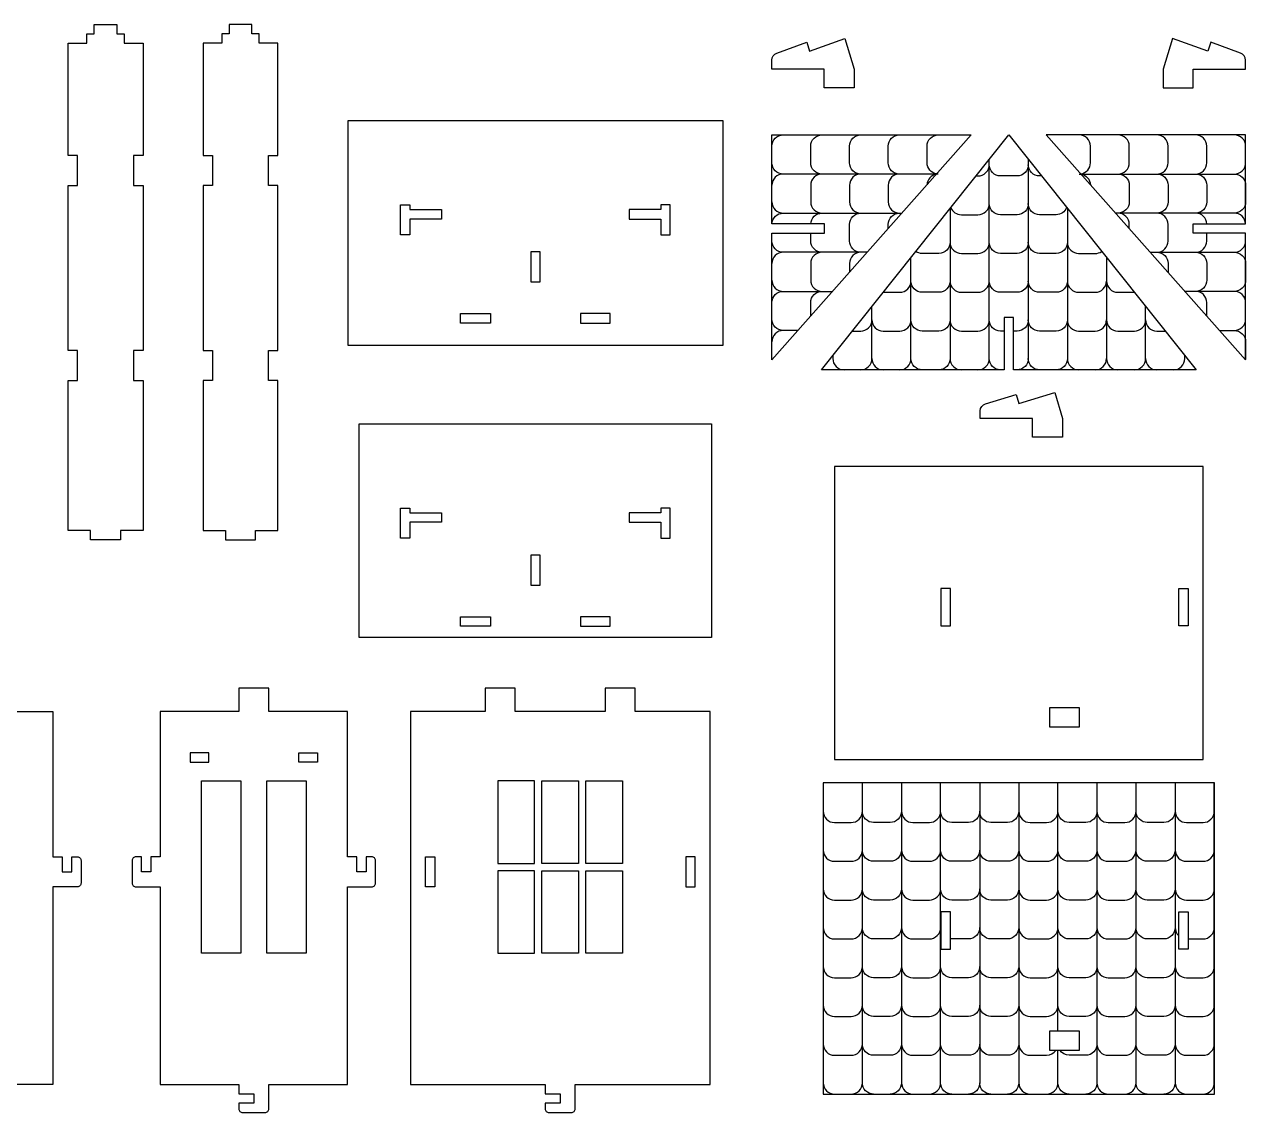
# Model space of a CAD drawing. Extents: x 54.9 to 151.6, y 1985.7 to 2067.1.
# Drawn here: x 118.74 to 151.33, y 1985.68 to 2014.71 of the extents above; entities that cross this region are included whole.
import ezdxf

# ---------------------------------------------------------------- set-up
doc = ezdxf.new("R2010")
doc.units = 0
doc.header["$MEASUREMENT"] = 0
doc.layers.add('LAYER1', color=18, linetype='CONTINUOUS')

msp = doc.modelspace()

# ---------------------------------------------------------------- linework, layer by layer
at = {"layer": 'LAYER1'}
for points in [[(121.904, 2011.212), (121.654, 2011.212), (121.654, 2010.412), (121.904, 2010.412), (121.904, 2006.012), (121.654, 2006.012), (121.654, 2005.212), (121.904, 2005.212), (121.904, 2001.212), (121.304, 2001.212), (121.304, 2000.962), (120.504, 2000.962), (120.504, 2001.212), (119.904, 2001.212), (119.904, 2005.212), (120.154, 2005.212), (120.154, 2006.012), (119.904, 2006.012), (119.904, 2010.412), (120.154, 2010.412), (120.154, 2011.212), (119.904, 2011.212), (119.904, 2014.212), (120.404, 2014.212), (120.404, 2014.462), (120.604, 2014.462), (120.604, 2014.712), (121.204, 2014.712), (121.204, 2014.462), (121.404, 2014.462), (121.404, 2014.212), (121.904, 2014.212)], [(123.506, 2011.212), (123.756, 2011.212), (123.756, 2010.412), (123.506, 2010.412), (123.506, 2006.012), (123.756, 2006.012), (123.756, 2005.212), (123.506, 2005.212), (123.506, 2001.212), (124.106, 2001.212), (124.106, 2000.962), (124.906, 2000.962), (124.906, 2001.212), (125.506, 2001.212), (125.506, 2005.212), (125.256, 2005.212), (125.256, 2006.012), (125.506, 2006.012), (125.506, 2010.412), (125.256, 2010.412), (125.256, 2011.212), (125.506, 2011.212), (125.506, 2014.212), (125.006, 2014.212), (125.006, 2014.462), (124.806, 2014.462), (124.806, 2014.712), (124.206, 2014.712), (124.206, 2014.462), (124.006, 2014.462), (124.006, 2014.212), (123.506, 2014.212)], [(127.377, 2012.145), (137.377, 2012.145), (137.377, 2006.145), (127.377, 2006.145)], [(138.692, 2009.139), (140.092, 2009.139), (140.092, 2009.389), (138.692, 2009.389), (138.692, 2011.764), (144.013, 2011.764), (138.692, 2005.764)], [(140.013, 2005.495), (145.013, 2011.764), (150.013, 2005.495), (145.138, 2005.495), (145.138, 2006.895), (144.888, 2006.895), (144.888, 2005.495)], [(151.333, 2009.139), (149.933, 2009.139), (149.933, 2009.389), (151.333, 2009.389), (151.333, 2011.764), (146.013, 2011.764), (151.333, 2005.764)], [(129.027, 2009.77), (129.873, 2009.77), (129.873, 2009.52), (129.027, 2009.52), (129.027, 2009.095), (128.777, 2009.095), (128.777, 2009.895), (129.027, 2009.895)], [(135.727, 2009.77), (134.881, 2009.77), (134.881, 2009.52), (135.727, 2009.52), (135.727, 2009.095), (135.977, 2009.095), (135.977, 2009.895), (135.727, 2009.895)], [(132.502, 2008.642), (132.252, 2008.642), (132.252, 2007.842), (132.502, 2007.842)], [(130.377, 2006.745), (130.377, 2006.995), (131.177, 2006.995), (131.177, 2006.745)], [(134.377, 2006.745), (134.377, 2006.995), (133.577, 2006.995), (133.577, 2006.745)], [(127.677, 2004.057), (137.077, 2004.057), (137.077, 1998.357), (127.677, 1998.357)], [(150.203, 2002.919), (140.362, 2002.919), (140.362, 1995.099), (150.203, 1995.099)], [(129.027, 2001.682), (129.873, 2001.682), (129.873, 2001.432), (129.027, 2001.432), (129.027, 2001.007), (128.777, 2001.007), (128.777, 2001.807), (129.027, 2001.807)], [(135.727, 2001.682), (134.881, 2001.682), (134.881, 2001.432), (135.727, 2001.432), (135.727, 2001.007), (135.977, 2001.007), (135.977, 2001.807), (135.727, 2001.807)], [(132.502, 2000.553), (132.252, 2000.553), (132.252, 1999.753), (132.502, 1999.753)], [(143.453, 1999.665), (143.203, 1999.665), (143.203, 1998.665), (143.453, 1998.665)], [(149.553, 1999.665), (149.803, 1999.665), (149.803, 1998.665), (149.553, 1998.665)], [(130.377, 1998.657), (130.377, 1998.907), (131.177, 1998.907), (131.177, 1998.657)], [(134.377, 1998.657), (134.377, 1998.907), (133.577, 1998.907), (133.577, 1998.657)], [(146.103, 1995.97), (146.903, 1995.97), (146.903, 1996.479), (146.103, 1996.479)], [(123.162, 1995.026), (123.662, 1995.026), (123.662, 1995.276), (123.162, 1995.276)], [(126.562, 1995.026), (126.062, 1995.026), (126.062, 1995.276), (126.562, 1995.276)], [(124.512, 1989.926), (123.462, 1989.926), (123.462, 1994.526), (124.512, 1994.526)], [(126.262, 1989.926), (125.212, 1989.926), (125.212, 1994.526), (126.262, 1994.526)], [(132.353, 1994.526), (131.378, 1994.526), (131.378, 1992.326), (132.353, 1992.326)], [(133.528, 1992.326), (132.553, 1992.326), (132.553, 1994.526), (133.528, 1994.526)], [(133.728, 1994.526), (134.703, 1994.526), (134.703, 1992.326), (133.728, 1992.326)], [(140.062, 1986.171), (150.503, 1986.171), (150.503, 1994.471), (140.062, 1994.471)], [(129.44, 1992.501), (129.69, 1992.501), (129.69, 1991.701), (129.44, 1991.701)], [(136.64, 1992.501), (136.39, 1992.501), (136.39, 1991.701), (136.64, 1991.701)], [(132.353, 1992.126), (131.378, 1992.126), (131.378, 1989.926), (132.353, 1989.926)], [(133.528, 1989.926), (132.553, 1989.926), (132.553, 1992.126), (133.528, 1992.126)], [(133.728, 1992.126), (134.703, 1992.126), (134.703, 1989.926), (133.728, 1989.926)], [(143.453, 1991.037), (143.203, 1991.037), (143.203, 1990.037), (143.453, 1990.037)], [(149.553, 1991.037), (149.803, 1991.037), (149.803, 1990.037), (149.553, 1990.037)], [(146.103, 1987.341), (146.903, 1987.341), (146.903, 1987.85), (146.103, 1987.85)]]:
    msp.add_lwpolyline(points, close=True, dxfattribs=at)
for points in [[(138.692, 2013.521), (138.692, 2013.757, -0.315299), (138.823, 2013.945), (139.623, 2014.235), (139.695, 2013.996), (140.64, 2014.34), (140.888, 2013.521), (140.888, 2013.021), (140.088, 2013.021), (140.088, 2013.521)], [(151.333, 2013.521), (151.333, 2013.757, 0.315299), (151.202, 2013.945), (150.403, 2014.235), (150.33, 2013.996), (149.385, 2014.34), (149.137, 2013.521), (149.137, 2013.021), (149.937, 2013.021), (149.937, 2013.521)], [(144.252, 2004.195), (144.252, 2004.398, -0.330467), (144.394, 2004.59), (145.209, 2004.837), (145.281, 2004.597), (146.238, 2004.887), (146.448, 2004.195), (146.448, 2003.695), (145.648, 2003.695), (145.648, 2004.195)], [(125.262, 1996.376), (125.262, 1997.001), (124.462, 1997.001), (124.462, 1996.376), (122.362, 1996.376), (122.362, 1992.501), (122.112, 1992.501), (122.112, 1992.101), (121.862, 1992.101), (121.862, 1992.501), (121.712, 1992.501, 0.414214), (121.612, 1992.401), (121.612, 1991.801, 0.414214), (121.712, 1991.701), (122.362, 1991.701), (122.362, 1986.426), (124.462, 1986.426), (124.462, 1986.176), (124.862, 1986.176), (124.862, 1985.926), (124.462, 1985.926), (124.462, 1985.776, 0.414214), (124.562, 1985.676), (125.162, 1985.676, 0.414214), (125.262, 1985.776), (125.262, 1986.426), (127.362, 1986.426), (127.362, 1991.701), (128.012, 1991.701, 0.414214), (128.112, 1991.801), (128.112, 1992.401, 0.414214), (128.012, 1992.501), (127.862, 1992.501), (127.862, 1992.101), (127.612, 1992.101), (127.612, 1992.501), (127.362, 1992.501), (127.362, 1996.376)], [(134.24, 1996.376), (131.84, 1996.376), (131.84, 1997.001), (131.04, 1997.001), (131.04, 1996.376), (129.04, 1996.376), (129.04, 1986.426), (132.64, 1986.426), (132.64, 1986.176), (133.04, 1986.176), (133.04, 1985.926), (132.64, 1985.926), (132.64, 1985.776, 0.414214), (132.74, 1985.676), (133.34, 1985.676, 0.414214), (133.44, 1985.776), (133.44, 1986.426), (137.04, 1986.426), (137.04, 1996.376), (135.04, 1996.376), (135.04, 1997.001), (134.24, 1997.001)]]:
    msp.add_lwpolyline(points, format="xyb", close=True, dxfattribs=at)
for points in [[(138.692, 2011.464, -0.414214), (138.992, 2011.764)], [(140.027, 2010.721, -0.414214), (139.727, 2011.021), (139.727, 2011.464, -0.414214), (140.027, 2011.764)], [(141.062, 2010.721, -0.414214), (140.762, 2011.021), (140.762, 2011.464, -0.414214), (141.062, 2011.764)], [(142.097, 2010.721, -0.414214), (141.797, 2011.021), (141.797, 2011.464, -0.414214), (142.097, 2011.764)], [(143.09, 2010.724, -0.373636), (142.832, 2011.021), (142.832, 2011.464, -0.414214), (143.132, 2011.764)], [(146.936, 2010.724, 0.373636), (147.193, 2011.021), (147.193, 2011.464, 0.414214), (146.893, 2011.764)], [(147.928, 2010.721, 0.414214), (148.228, 2011.021), (148.228, 2011.464, 0.414214), (147.928, 2011.764)], [(148.963, 2010.721, 0.414214), (149.263, 2011.021), (149.263, 2011.464, 0.414214), (148.963, 2011.764)], [(149.998, 2010.721), (151.033, 2010.721, 0.414214), (151.333, 2011.021), (151.333, 2011.464, 0.414214), (151.033, 2011.764), (149.998, 2011.764)], [(149.998, 2010.721, 0.414214), (150.298, 2011.021), (150.298, 2011.464, 0.414214), (149.998, 2011.764)], [(144.791, 2005.495, -0.414214), (144.491, 2005.795), (144.491, 2011.11)], [(145.534, 2011.11), (145.534, 2005.795, -0.414214), (145.234, 2005.495)], [(143.132, 2010.721), (138.992, 2010.721, -0.414214), (138.692, 2011.021)], [(144.14, 2010.67), (144.191, 2010.67, 0.414214), (144.491, 2010.97)], [(145.534, 2010.97, -0.414214), (145.234, 2010.67), (144.791, 2010.67, -0.414214), (144.491, 2010.97)], [(145.885, 2010.67), (145.834, 2010.67, -0.414214), (145.534, 2010.97)], [(138.992, 2010.721, 0.414214), (138.692, 2010.421)], [(140.027, 2010.721, 0.414214), (139.727, 2010.421), (139.727, 2009.977, 0.414214), (140.027, 2009.677)], [(141.062, 2010.721, 0.414214), (140.762, 2010.421), (140.762, 2009.977, 0.414214), (141.062, 2009.677)], [(142.097, 2010.721, 0.414214), (141.797, 2010.421), (141.797, 2009.977, 0.414214), (142.097, 2009.677)], [(143.084, 2010.717, 0.356207), (142.832, 2010.433)], [(146.942, 2010.717, -0.356207), (147.193, 2010.433)], [(147.928, 2010.721, -0.414214), (148.228, 2010.421), (148.228, 2009.977, -0.414214), (147.928, 2009.677)], [(148.963, 2010.721, -0.414214), (149.263, 2010.421), (149.263, 2009.977, -0.414214), (148.963, 2009.677)], [(149.998, 2010.721), (151.033, 2010.721, -0.414214), (151.333, 2010.421), (151.333, 2009.977, -0.414214), (151.033, 2009.677), (149.998, 2009.677)], [(149.998, 2010.721, -0.414214), (150.298, 2010.421), (150.298, 2009.977, -0.414214), (149.998, 2009.677)], [(138.692, 2009.977, 0.414214), (138.992, 2009.677)], [(143.447, 2009.802), (143.447, 2005.795, -0.414214), (143.147, 2005.495)], [(143.467, 2009.827, 0.309756), (143.747, 2009.635), (144.191, 2009.635, 0.414214), (144.491, 2009.935)], [(145.534, 2009.935, -0.414214), (145.234, 2009.635), (144.791, 2009.635, -0.414214), (144.491, 2009.935)], [(146.558, 2009.827, -0.309756), (146.278, 2009.635), (145.834, 2009.635, -0.414214), (145.534, 2009.935)], [(146.578, 2009.802), (146.578, 2005.795, 0.414214), (146.878, 2005.495)], [(138.692, 2009.389, -0.402258), (138.992, 2009.677), (142.162, 2009.677)], [(139.727, 2009.389, -0.402258), (140.027, 2009.677)], [(141.062, 2008.633, -0.414214), (140.762, 2008.933), (140.762, 2009.377, -0.414214), (141.062, 2009.677)], [(141.797, 2009.266), (141.797, 2009.377, -0.414214), (142.097, 2009.677)], [(148.228, 2009.266), (148.228, 2009.377, 0.414214), (147.928, 2009.677)], [(148.963, 2008.633, 0.414214), (149.263, 2008.933), (149.263, 2009.377, 0.414214), (148.963, 2009.677)], [(151.333, 2009.389, 0.402258), (151.033, 2009.677), (149.998, 2009.677)], [(150.298, 2009.389, 0.402258), (149.998, 2009.677)], [(141.236, 2008.633), (138.992, 2008.633, -0.414214), (138.692, 2008.933)], [(140.027, 2008.633, -0.414214), (139.727, 2008.933), (139.727, 2009.139)], [(143.447, 2008.9, -0.414214), (143.147, 2008.6), (142.703, 2008.6, -0.153351), (142.532, 2008.654)], [(143.447, 2008.9, 0.414214), (143.747, 2008.6), (144.191, 2008.6, 0.414214), (144.491, 2008.9)], [(145.534, 2008.9, -0.414214), (145.234, 2008.6), (144.791, 2008.6, -0.414214), (144.491, 2008.9)], [(146.578, 2008.9, -0.414214), (146.278, 2008.6), (145.834, 2008.6, -0.414214), (145.534, 2008.9)], [(146.578, 2008.9, 0.414214), (146.878, 2008.6), (147.322, 2008.6, 0.153351), (147.493, 2008.654)], [(149.998, 2008.633), (151.033, 2008.633, 0.414214), (151.333, 2008.933), (151.333, 2009.139)], [(149.998, 2008.633, 0.414214), (150.298, 2008.933), (150.298, 2009.139)], [(138.992, 2008.633, 0.414214), (138.692, 2008.333)], [(140.027, 2008.633, 0.414214), (139.727, 2008.333), (139.727, 2007.89, 0.414214), (140.027, 2007.59)], [(141.062, 2008.633, 0.414214), (140.762, 2008.333), (140.762, 2008.099)], [(142.703, 2005.495, -0.414214), (142.403, 2005.795), (142.403, 2008.493)], [(147.622, 2008.493), (147.622, 2005.795, 0.414214), (147.922, 2005.495)], [(148.963, 2008.633, -0.414214), (149.263, 2008.333), (149.263, 2008.099)], [(149.998, 2008.633), (151.033, 2008.633, -0.414214), (151.333, 2008.333), (151.333, 2007.89, -0.414214), (151.033, 2007.59), (149.998, 2007.59)], [(149.998, 2008.633, -0.414214), (150.298, 2008.333), (150.298, 2007.89, -0.414214), (149.998, 2007.59)], [(138.692, 2007.89, 0.414214), (138.992, 2007.59), (140.311, 2007.59)], [(141.664, 2007.565), (142.103, 2007.565, 0.414214), (142.403, 2007.865)], [(143.447, 2007.865, -0.414214), (143.147, 2007.565), (142.703, 2007.565, -0.414214), (142.403, 2007.865)], [(143.447, 2007.865, 0.414214), (143.747, 2007.565), (144.191, 2007.565, 0.414214), (144.491, 2007.865)], [(145.534, 2007.865, -0.414214), (145.234, 2007.565), (144.791, 2007.565, -0.414214), (144.491, 2007.865)], [(146.578, 2007.865, -0.414214), (146.278, 2007.565), (145.834, 2007.565, -0.414214), (145.534, 2007.865)], [(146.578, 2007.865, 0.414214), (146.878, 2007.565), (147.322, 2007.565, 0.414214), (147.622, 2007.865)], [(147.622, 2007.865, 0.414214), (147.922, 2007.565), (148.362, 2007.565)], [(138.692, 2007.29, -0.414214), (138.992, 2007.59)], [(139.727, 2006.931), (139.727, 2007.29, -0.414214), (140.027, 2007.59)], [(150.298, 2006.931), (150.298, 2007.29, 0.414214), (149.998, 2007.59), (149.715, 2007.59)], [(150.64, 2006.546), (151.033, 2006.546, 0.414214), (151.333, 2006.846), (151.333, 2007.29, 0.414214), (151.033, 2007.59), (149.998, 2007.59)], [(141.06, 2005.495, 0.414214), (141.36, 2005.795), (141.36, 2007.184)], [(148.365, 2005.495, 0.414214), (148.665, 2005.795), (148.665, 2007.184)], [(138.992, 2006.546, -0.414214), (138.692, 2006.846)], [(139.385, 2006.546), (138.992, 2006.546, 0.414214), (138.692, 2006.246)], [(140.838, 2006.53), (141.06, 2006.53, 0.414214), (141.36, 2006.83)], [(141.36, 2006.83, 0.414214), (141.66, 2006.53), (142.103, 2006.53, 0.414214), (142.403, 2006.83)], [(143.447, 2006.83, -0.414214), (143.147, 2006.53), (142.703, 2006.53, -0.414214), (142.403, 2006.83)], [(143.447, 2006.83, 0.414214), (143.747, 2006.53), (144.191, 2006.53, 0.414214), (144.491, 2006.83)], [(144.888, 2006.53), (144.791, 2006.53, -0.414214), (144.491, 2006.83)], [(145.534, 2006.83, -0.414214), (145.234, 2006.53), (145.138, 2006.53)], [(146.578, 2006.83, -0.414214), (146.278, 2006.53), (145.834, 2006.53, -0.414214), (145.534, 2006.83)], [(146.578, 2006.83, 0.414214), (146.878, 2006.53), (147.322, 2006.53, 0.414214), (147.622, 2006.83)], [(147.622, 2006.83, 0.414214), (147.922, 2006.53), (148.365, 2006.53, 0.414214), (148.665, 2006.83)], [(148.665, 2006.83, 0.414214), (148.965, 2006.53), (149.187, 2006.53)], [(150.64, 2006.546), (151.033, 2006.546, -0.414214), (151.333, 2006.246), (151.333, 2005.802, -0.029842), (151.331, 2005.767)], [(138.692, 2005.802, 0.029842), (138.694, 2005.767)], [(140.316, 2005.876), (140.316, 2005.795, 0.414214), (140.616, 2005.495)], [(141.36, 2005.795, 0.414214), (141.66, 2005.495)], [(142.103, 2005.495, 0.414214), (142.403, 2005.795)], [(143.447, 2005.795, 0.414214), (143.747, 2005.495)], [(144.191, 2005.495, 0.414214), (144.491, 2005.795)], [(145.834, 2005.495, -0.414214), (145.534, 2005.795)], [(146.578, 2005.795, -0.414214), (146.278, 2005.495)], [(147.322, 2005.495, 0.414214), (147.622, 2005.795)], [(148.665, 2005.795, 0.414214), (148.965, 2005.495)], [(149.409, 2005.495, 0.414214), (149.709, 2005.795), (149.709, 2005.876)], [(117.4, 1996.376), (119.5, 1996.376), (119.5, 1992.501), (119.75, 1992.501), (119.75, 1992.101), (120, 1992.101), (120, 1992.501), (120.15, 1992.501, -0.414214), (120.25, 1992.401), (120.25, 1991.801, -0.414214), (120.15, 1991.701), (119.5, 1991.701), (119.5, 1986.426), (117.4, 1986.426)], [(142.149, 1991.646, -0.414214), (141.849, 1991.346), (141.405, 1991.346, -0.414214), (141.105, 1991.646), (141.105, 1994.471)], [(142.149, 1994.471), (142.149, 1991.646, 0.414214), (142.449, 1991.346), (142.893, 1991.346, 0.414214), (143.193, 1991.646), (143.193, 1994.471)], [(144.236, 1994.471), (144.236, 1991.646, -0.414214), (143.936, 1991.346), (143.493, 1991.346, -0.414214), (143.193, 1991.646)], [(145.28, 1994.471), (145.28, 1991.646, -0.414214), (144.98, 1991.346), (144.536, 1991.346, -0.414214), (144.236, 1991.646)], [(147.367, 1991.646, -0.414214), (147.067, 1991.346), (146.624, 1991.346, -0.414214), (146.324, 1991.646), (146.324, 1994.471)], [(147.367, 1994.471), (147.367, 1991.646, 0.414214), (147.667, 1991.346), (148.111, 1991.346, 0.414214), (148.411, 1991.646), (148.411, 1994.471)], [(149.454, 1994.471), (149.454, 1991.646, -0.414214), (149.154, 1991.346), (148.711, 1991.346, -0.414214), (148.411, 1991.646)], [(149.454, 1991.646, 0.414214), (149.754, 1991.346), (150.198, 1991.346, 0.414214), (150.498, 1991.646), (150.498, 1994.471)], [(140.062, 1993.716, 0.414214), (140.362, 1993.416), (140.805, 1993.416, 0.414214), (141.105, 1993.716)], [(142.149, 1993.716, -0.414214), (141.849, 1993.416), (141.405, 1993.416, -0.414214), (141.105, 1993.716)], [(142.149, 1993.716, 0.414214), (142.449, 1993.416), (142.893, 1993.416, 0.414214), (143.193, 1993.716)], [(144.236, 1993.716, -0.414214), (143.936, 1993.416), (143.493, 1993.416, -0.414214), (143.193, 1993.716)], [(145.28, 1993.716, -0.414214), (144.98, 1993.416), (144.536, 1993.416, -0.414214), (144.236, 1993.716)], [(145.28, 1993.716, 0.414214), (145.58, 1993.416), (146.024, 1993.416, 0.414214), (146.324, 1993.716)], [(147.367, 1993.716, -0.414214), (147.067, 1993.416), (146.624, 1993.416, -0.414214), (146.324, 1993.716)], [(147.367, 1993.716, 0.414214), (147.667, 1993.416), (148.111, 1993.416, 0.414214), (148.411, 1993.716)], [(149.454, 1993.716, -0.414214), (149.154, 1993.416), (148.711, 1993.416, -0.414214), (148.411, 1993.716)], [(149.454, 1993.716, 0.414214), (149.754, 1993.416), (150.198, 1993.416, 0.414214), (150.498, 1993.716)], [(140.062, 1992.681, 0.414214), (140.362, 1992.381), (140.805, 1992.381, 0.414214), (141.105, 1992.681)], [(142.149, 1992.681, -0.414214), (141.849, 1992.381), (141.405, 1992.381, -0.414214), (141.105, 1992.681)], [(142.149, 1992.681, 0.414214), (142.449, 1992.381), (142.893, 1992.381, 0.414214), (143.193, 1992.681)], [(144.236, 1992.681, -0.414214), (143.936, 1992.381), (143.493, 1992.381, -0.414214), (143.193, 1992.681)], [(145.28, 1992.681, -0.414214), (144.98, 1992.381), (144.536, 1992.381, -0.414214), (144.236, 1992.681)], [(145.28, 1992.681, 0.414214), (145.58, 1992.381), (146.024, 1992.381, 0.414214), (146.324, 1992.681)], [(147.367, 1992.681, -0.414214), (147.067, 1992.381), (146.624, 1992.381, -0.414214), (146.324, 1992.681)], [(147.367, 1992.681, 0.414214), (147.667, 1992.381), (148.111, 1992.381, 0.414214), (148.411, 1992.681)], [(149.454, 1992.681, -0.414214), (149.154, 1992.381), (148.711, 1992.381, -0.414214), (148.411, 1992.681)], [(149.454, 1992.681, 0.414214), (149.754, 1992.381), (150.198, 1992.381, 0.414214), (150.498, 1992.681)], [(140.062, 1991.646, 0.414214), (140.362, 1991.346), (140.805, 1991.346, 0.414214), (141.105, 1991.646)], [(140.805, 1986.171, 0.414214), (141.105, 1986.471), (141.105, 1991.639)], [(142.149, 1991.639), (142.149, 1986.471, 0.414214), (142.449, 1986.171)], [(142.893, 1986.171, 0.414214), (143.193, 1986.471), (143.193, 1991.639)], [(144.236, 1991.639), (144.236, 1986.471, -0.414214), (143.936, 1986.171)], [(145.28, 1991.646, 0.414214), (145.58, 1991.346), (146.024, 1991.346, 0.414214), (146.324, 1991.646)], [(145.28, 1991.639), (145.28, 1986.471, 0.414214), (145.58, 1986.171)], [(147.367, 1991.639), (147.367, 1986.471, 0.414214), (147.667, 1986.171)], [(148.711, 1986.171, -0.414214), (148.411, 1986.471), (148.411, 1991.639)], [(149.454, 1991.639), (149.454, 1986.471, -0.414214), (149.154, 1986.171)], [(150.198, 1986.171, 0.414214), (150.498, 1986.471), (150.498, 1991.639)], [(140.062, 1990.611, 0.414214), (140.362, 1990.311), (140.805, 1990.311, 0.414214), (141.105, 1990.611)], [(142.149, 1990.611, -0.414214), (141.849, 1990.311), (141.405, 1990.311, -0.414214), (141.105, 1990.611)], [(142.149, 1990.611, 0.414214), (142.449, 1990.311), (142.893, 1990.311, 0.414214), (143.193, 1990.611)], [(143.203, 1990.534, -0.064722), (143.193, 1990.611)], [(144.236, 1990.611, -0.414214), (143.936, 1990.311), (143.493, 1990.311, -0.033471), (143.453, 1990.313)], [(145.28, 1990.611, -0.414214), (144.98, 1990.311), (144.536, 1990.311, -0.414214), (144.236, 1990.611)], [(145.28, 1990.611, 0.414214), (145.58, 1990.311), (146.024, 1990.311, 0.414214), (146.324, 1990.611)], [(147.367, 1990.611, -0.414214), (147.067, 1990.311), (146.624, 1990.311, -0.414214), (146.324, 1990.611)], [(147.367, 1990.611, 0.414214), (147.667, 1990.311), (148.111, 1990.311, 0.414214), (148.411, 1990.611)], [(149.454, 1990.611, -0.414214), (149.154, 1990.311), (148.711, 1990.311, -0.414214), (148.411, 1990.611)], [(149.454, 1990.611, 0.211181), (149.553, 1990.389)], [(149.803, 1990.311), (150.198, 1990.311, 0.414214), (150.498, 1990.611)], [(140.062, 1989.576, 0.414214), (140.362, 1989.276), (140.805, 1989.276, 0.414214), (141.105, 1989.576)], [(142.149, 1989.576, -0.414214), (141.849, 1989.276), (141.405, 1989.276, -0.414214), (141.105, 1989.576)], [(142.149, 1989.576, 0.414214), (142.449, 1989.276), (142.893, 1989.276, 0.414214), (143.193, 1989.576)], [(144.236, 1989.576, -0.414214), (143.936, 1989.276), (143.493, 1989.276, -0.414214), (143.193, 1989.576)], [(145.28, 1989.576, -0.414214), (144.98, 1989.276), (144.536, 1989.276, -0.414214), (144.236, 1989.576)], [(145.28, 1989.576, 0.414214), (145.58, 1989.276), (146.024, 1989.276, 0.414214), (146.324, 1989.576)], [(147.367, 1989.576, -0.414214), (147.067, 1989.276), (146.624, 1989.276, -0.414214), (146.324, 1989.576)], [(147.367, 1989.576, 0.414214), (147.667, 1989.276), (148.111, 1989.276, 0.414214), (148.411, 1989.576)], [(149.454, 1989.576, -0.414214), (149.154, 1989.276), (148.711, 1989.276, -0.414214), (148.411, 1989.576)], [(149.454, 1989.576, 0.414214), (149.754, 1989.276), (150.198, 1989.276, 0.414214), (150.498, 1989.576)], [(140.062, 1988.541, 0.414214), (140.362, 1988.241), (140.805, 1988.241, 0.414214), (141.105, 1988.541)], [(142.149, 1988.541, -0.414214), (141.849, 1988.241), (141.405, 1988.241, -0.414214), (141.105, 1988.541)], [(142.149, 1988.541, 0.414214), (142.449, 1988.241), (142.893, 1988.241, 0.414214), (143.193, 1988.541)], [(144.236, 1988.541, -0.414214), (143.936, 1988.241), (143.493, 1988.241, -0.414214), (143.193, 1988.541)], [(145.28, 1988.541, -0.414214), (144.98, 1988.241), (144.536, 1988.241, -0.414214), (144.236, 1988.541)], [(145.28, 1988.541, 0.414214), (145.58, 1988.241), (146.024, 1988.241, 0.414214), (146.324, 1988.541)], [(147.367, 1988.541, -0.414214), (147.067, 1988.241), (146.624, 1988.241, -0.414214), (146.324, 1988.541)], [(147.367, 1988.541, 0.414214), (147.667, 1988.241), (148.111, 1988.241, 0.414214), (148.411, 1988.541)], [(149.454, 1988.541, -0.414214), (149.154, 1988.241), (148.711, 1988.241, -0.414214), (148.411, 1988.541)], [(149.454, 1988.541, 0.414214), (149.754, 1988.241), (150.198, 1988.241, 0.414214), (150.498, 1988.541)], [(140.062, 1987.506, 0.414214), (140.362, 1987.206), (140.805, 1987.206, 0.414214), (141.105, 1987.506)], [(142.149, 1987.506, -0.414214), (141.849, 1987.206), (141.405, 1987.206, -0.414214), (141.105, 1987.506)], [(142.149, 1987.506, 0.414214), (142.449, 1987.206), (142.893, 1987.206, 0.414214), (143.193, 1987.506)], [(144.236, 1987.506, -0.414214), (143.936, 1987.206), (143.493, 1987.206, -0.414214), (143.193, 1987.506)], [(145.28, 1987.506, -0.414214), (144.98, 1987.206), (144.536, 1987.206, -0.414214), (144.236, 1987.506)], [(145.28, 1987.506, 0.414214), (145.58, 1987.206), (146.024, 1987.206, 0.253048), (146.275, 1987.341)], [(146.624, 1986.171, -0.414214), (146.324, 1986.471), (146.324, 1987.341)], [(147.367, 1987.506, -0.414214), (147.067, 1987.206), (146.624, 1987.206, -0.253048), (146.372, 1987.341)], [(147.367, 1987.506, 0.414214), (147.667, 1987.206), (148.111, 1987.206, 0.414214), (148.411, 1987.506)], [(149.454, 1987.506, -0.414214), (149.154, 1987.206), (148.711, 1987.206, -0.414214), (148.411, 1987.506)], [(149.454, 1987.506, 0.414214), (149.754, 1987.206), (150.198, 1987.206, 0.414214), (150.498, 1987.506)], [(140.062, 1986.471, 0.414214), (140.362, 1986.171)], [(141.405, 1986.171, -0.414214), (141.105, 1986.471)], [(142.149, 1986.471, -0.414214), (141.849, 1986.171)], [(143.493, 1986.171, -0.414214), (143.193, 1986.471)], [(144.536, 1986.171, -0.414214), (144.236, 1986.471)], [(145.28, 1986.471, -0.414214), (144.98, 1986.171)], [(146.024, 1986.171, 0.414214), (146.324, 1986.471)], [(147.367, 1986.471, -0.414214), (147.067, 1986.171)], [(148.111, 1986.171, 0.414214), (148.411, 1986.471)], [(149.454, 1986.471, 0.414214), (149.754, 1986.171)]]:
    msp.add_lwpolyline(points, format="xyb", dxfattribs=at)
for points in [[(149.998, 2011.764), (146.013, 2011.764)], [(146.893, 2010.721), (149.998, 2010.721)], [(149.998, 2009.677), (147.864, 2009.677)], [(148.789, 2008.633), (149.998, 2008.633)], [(146.324, 1987.85), (146.324, 1991.639)]]:
    msp.add_lwpolyline(points, dxfattribs=at)

doc.saveas('drawing.dxf')
